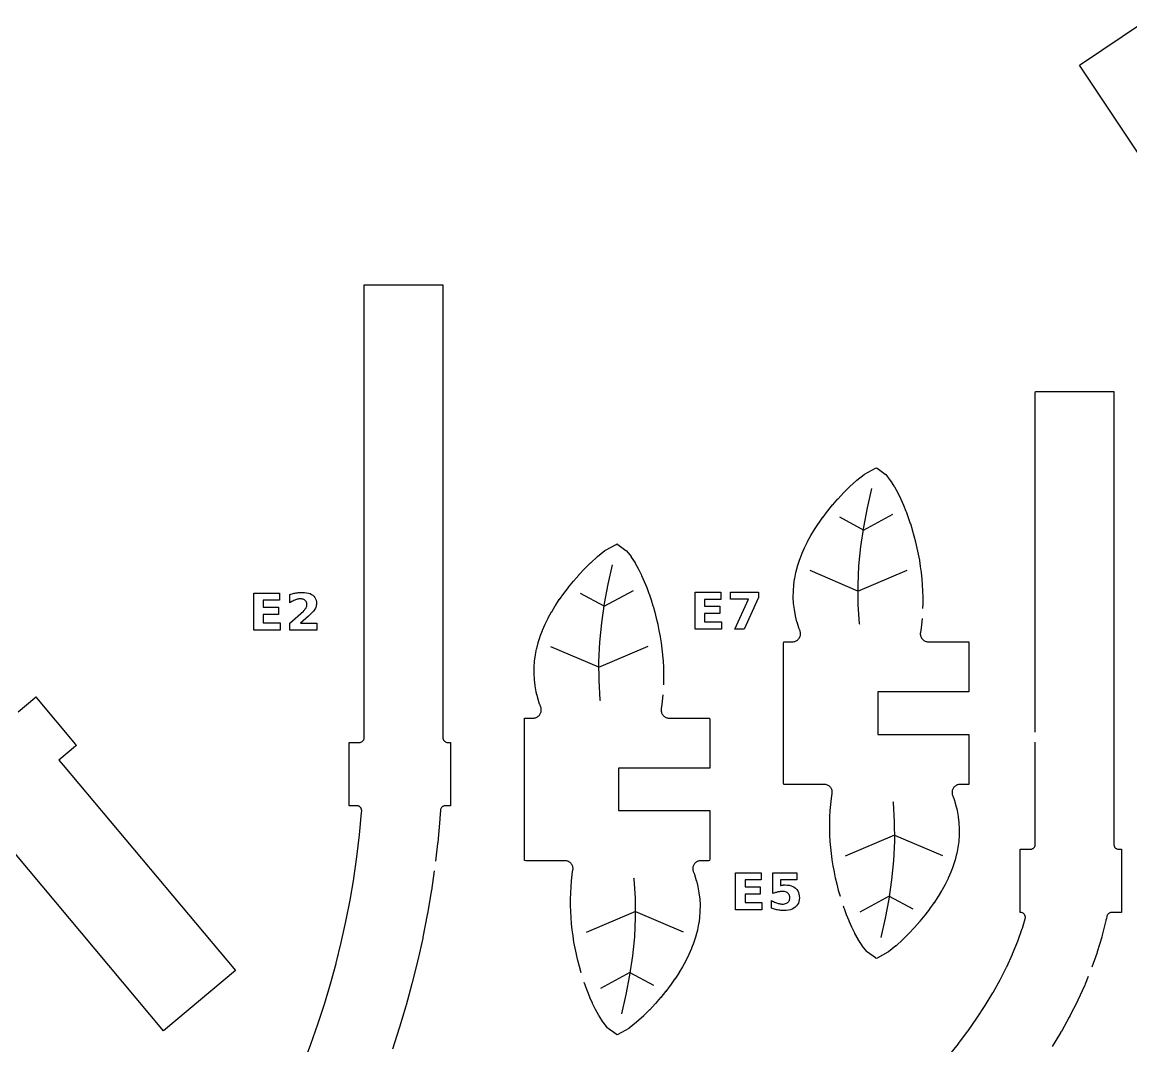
# Model space of a CAD drawing. Header units: millimetres. Extents: x 0 to 300, y 5 to 292.
# Drawn here: x 83 to 155.7, y 71.2 to 138.3 of the extents above; entities that cross this region are included whole.
import ezdxf

# ---------------------------------------------------------------- set-up
doc = ezdxf.new("R2010")
doc.units = ezdxf.units.MM
for name, color, linetype in [('CUT', 1, 'CONTINUOUS'), ('ENGRAVE', 5, 'CONTINUOUS'), ('SCORE', 7, 'CONTINUOUS')]:
    doc.layers.add(name, color=color, linetype=linetype)

msp = doc.modelspace()

# ---------------------------------------------------------------- linework, layer by layer
at = {"layer": 'CUT', "color": 1}
for points in [[(166.5778, 114.1075), (152.3611, 135.4116), (152.3205, 135.4795), (152.3841, 135.5267), (156.5298, 138.2932)], [(101.4375, 70.0174), (101.9201, 71.2974), (101.9228, 71.305), (102.3779, 72.5989), (102.3805, 72.6068), (102.8071, 73.9149), (102.8097, 73.923), (103.2071, 75.2459), (103.2095, 75.2542), (103.5769, 76.5921), (103.5791, 76.6006), (103.9157, 77.9541), (103.9177, 77.9628), (104.2226, 79.3322), (104.2244, 79.3411), (104.4967, 80.727), (104.4984, 80.736), (104.7373, 82.1388), (104.7387, 82.148), (104.9433, 83.5682), (104.9446, 83.5775), (105.114, 85.0156), (105.115, 85.025), (105.2484, 86.4816), (105.2492, 86.491), (105.2548, 86.577), (105.2554, 86.6101), (105.2529, 86.6412), (105.2475, 86.672), (105.2391, 86.7021), (105.2278, 86.7313), (105.2138, 86.7592), (105.1972, 86.7857), (105.1782, 86.8105), (105.1568, 86.8333), (105.1333, 86.8539), (105.108, 86.8722), (105.081, 86.888), (105.0526, 86.9011), (105.0231, 86.9115), (104.9928, 86.9189), (104.9618, 86.9234), (104.9288, 86.925), (104.508, 86.925), (104.4289, 86.9289), (104.425, 87.008), (104.425, 90.992), (104.4289, 91.0711), (104.508, 91.075), (105.0982, 91.075), (105.1318, 91.0767), (105.1634, 91.0813), (105.1943, 91.0891), (105.2243, 91.0998), (105.2532, 91.1135), (105.2805, 91.1298), (105.3061, 91.1488), (105.3297, 91.1703), (105.3512, 91.1939), (105.3702, 91.2195), (105.3865, 91.2468), (105.4002, 91.2757), (105.4109, 91.3057), (105.4187, 91.3366), (105.4233, 91.3682), (105.425, 91.4018), (105.425, 120.992), (105.4289, 121.0711), (105.508, 121.075), (110.492, 121.075), (110.5711, 121.0711), (110.575, 120.992), (110.575, 91.4018), (110.5767, 91.3682), (110.5813, 91.3366), (110.5891, 91.3057), (110.5998, 91.2757), (110.6135, 91.2468), (110.6298, 91.2195), (110.6488, 91.1939), (110.6703, 91.1703), (110.6939, 91.1488), (110.7195, 91.1298), (110.7468, 91.1135), (110.7757, 91.0998), (110.8057, 91.0891), (110.8366, 91.0813), (110.8682, 91.0767), (110.9018, 91.075), (110.992, 91.075), (111.0711, 91.0711), (111.075, 90.992), (111.075, 87.008), (111.0711, 86.9289), (110.992, 86.925), (110.7449, 86.925), (110.7104, 86.9233), (110.6782, 86.9184), (110.6466, 86.9103), (110.616, 86.8991), (110.5867, 86.8848), (110.559, 86.8678), (110.5331, 86.848), (110.5093, 86.8257), (110.4878, 86.8011), (110.469, 86.7745), (110.4529, 86.7462), (110.4397, 86.7164), (110.4295, 86.6854), (110.4225, 86.6536), (110.4186, 86.6193), (110.3858, 86.1178), (110.3856, 86.1147), (110.3806, 86.0519), (110.3804, 86.0488), (110.2402, 84.5183), (110.2399, 84.5152), (110.2333, 84.4528), (110.233, 84.4497), (110.0975, 83.3002)], [(149.425, 91.7486), (149.425, 113.992), (149.4289, 114.0711), (149.508, 114.075), (154.492, 114.075), (154.5711, 114.0711), (154.575, 113.992), (154.575, 84.4018), (154.5767, 84.3682), (154.5813, 84.3366), (154.5891, 84.3057), (154.5998, 84.2757), (154.6135, 84.2468), (154.6298, 84.2195), (154.6488, 84.1939), (154.6703, 84.1703), (154.6939, 84.1488), (154.7195, 84.1298), (154.7468, 84.1135), (154.7757, 84.0998), (154.8057, 84.0891), (154.8366, 84.0813), (154.8682, 84.0767), (154.9018, 84.075), (154.992, 84.075), (155.0711, 84.0711), (155.075, 83.992), (155.075, 80.008), (155.0711, 79.9289), (154.992, 79.925), (154.4307, 79.925), (154.3969, 79.9233), (154.3653, 79.9186), (154.3342, 79.9108), (154.3041, 79.9), (154.2752, 79.8863), (154.2478, 79.8698), (154.2222, 79.8507), (154.1985, 79.8292), (154.1771, 79.8054), (154.1581, 79.7797), (154.1418, 79.7522), (154.1282, 79.7233), (154.1176, 79.6931), (154.1095, 79.6602), (154.0865, 79.5422), (154.0853, 79.5362), (154.0584, 79.4148), (154.057, 79.4089), (153.8162, 78.4396), (153.8147, 78.4339), (153.783, 78.3187), (153.7814, 78.313), (153.4913, 77.3511), (153.4896, 77.3458), (153.4539, 77.237), (153.4521, 77.2317), (153.1367, 76.3409)], [(136.6473, 80.9654), (136.6445, 80.9746), (136.642, 80.9827), (136.5303, 81.3764), (136.5282, 81.3844), (136.4268, 81.7782), (136.4248, 81.7861), (136.3335, 82.18), (136.3318, 82.1879), (136.2503, 82.5817), (136.2488, 82.5897), (136.1772, 82.9835), (136.1758, 82.9915), (136.114, 83.3852), (136.1128, 83.3934), (136.0609, 83.787), (136.0599, 83.7953), (136.0179, 84.1887), (136.0171, 84.1972), (135.9851, 84.5905), (135.9846, 84.5992), (135.9628, 84.9924), (135.9624, 85.0013), (135.9511, 85.3943), (135.9509, 85.4034), (135.9502, 85.7962), (135.9503, 85.8056), (135.9605, 86.1982), (135.9609, 86.2078), (135.9822, 86.6002), (135.9829, 86.6101), (136.0157, 87.0023), (136.0167, 87.0124), (136.0614, 87.4045), (136.0627, 87.4148), (136.1075, 87.7225), (136.1126, 87.7771), (136.1123, 87.8301), (136.1066, 87.8827), (136.0956, 87.9345), (136.0795, 87.9849), (136.0584, 88.0335), (136.0324, 88.0796), (136.002, 88.123), (135.9674, 88.163), (135.9289, 88.1993), (135.8869, 88.2316), (135.8419, 88.2595), (135.7944, 88.2827), (135.7447, 88.301), (135.6934, 88.3143), (135.6411, 88.3222), (135.5863, 88.325), (133.0129, 88.325), (132.9291, 88.3291), (132.925, 88.4129), (132.925, 97.5871), (132.9291, 97.6709), (133.0129, 97.675), (133.5055, 97.675), (133.5578, 97.6775), (133.6079, 97.6848), (133.6571, 97.6969), (133.7049, 97.7137), (133.7508, 97.735), (133.7945, 97.7607), (133.8355, 97.7904), (133.8734, 97.8239), (133.908, 97.8609), (133.9388, 97.9011), (133.9656, 97.9441), (133.9881, 97.9895), (134.0062, 98.0368), (134.0196, 98.0856), (134.0282, 98.1355), (134.032, 98.186), (134.0309, 98.2366), (134.0249, 98.2869), (134.0141, 98.3364), (133.9981, 98.3863), (133.9304, 98.5665), (133.9241, 98.5849), (133.8042, 98.9702), (133.7987, 98.9897), (133.7039, 99.3742), (133.6995, 99.3945), (133.6296, 99.7784), (133.6264, 99.7994), (133.5812, 100.1829), (133.5794, 100.2043), (133.5589, 100.5876), (133.5584, 100.6092), (133.5624, 100.9925), (133.5633, 101.0138), (133.5916, 101.3974), (133.5938, 101.4182), (133.6463, 101.8023), (133.6497, 101.8224), (133.7261, 102.2071), (133.7305, 102.2262), (133.8307, 102.6118), (133.8359, 102.6298), (133.9595, 103.0163), (133.9654, 103.033), (134.1123, 103.4205), (134.1186, 103.436), (134.2883, 103.8244), (134.295, 103.8387), (134.4872, 104.2281), (134.494, 104.2411), (134.7083, 104.6314), (134.7152, 104.6433), (134.9512, 105.0345), (134.9581, 105.0454), (135.2155, 105.4372), (135.2224, 105.4473), (135.501, 105.8397), (135.5078, 105.849), (135.8075, 106.242), (135.8144, 106.2508), (136.1354, 106.6441), (136.1425, 106.6525), (136.4857, 107.046), (136.4933, 107.0544), (136.8602, 107.4476), (136.8688, 107.4566), (137.263, 107.849), (137.2739, 107.8594), (137.7024, 108.2498), (137.7188, 108.2638), (138.2029, 108.6512), (138.2179, 108.6621), (138.2338, 108.6716), (138.9529, 109.0598), (139.0054, 109.0849), (139.0551, 109.0527), (139.5867, 108.668), (139.6045, 108.6538), (139.6193, 108.6365), (139.9166, 108.2563), (139.9355, 108.2295), (140.1786, 107.8472), (140.1893, 107.829), (140.4028, 107.4416), (140.4101, 107.4275), (140.6016, 107.0376), (140.6071, 107.0258), (140.781, 106.6344), (140.7853, 106.6241), (140.9443, 106.2318), (140.9479, 106.2224), (141.0936, 105.8295), (141.0967, 105.8207), (141.2304, 105.4274), (141.2331, 105.419), (141.3555, 105.0254), (141.358, 105.0173), (141.4697, 104.6236), (141.4718, 104.6156), (141.5732, 104.2218), (141.5752, 104.2139), (141.6665, 103.82), (141.6682, 103.8121), (141.7497, 103.4183), (141.7512, 103.4103), (141.8228, 103.0165), (141.8242, 103.0085), (141.886, 102.6148), (141.8872, 102.6066), (141.9391, 102.213), (141.9401, 102.2047), (141.9821, 101.8113), (141.9829, 101.8028), (142.0149, 101.4095), (142.0154, 101.4008), (142.0372, 101.0076), (142.0376, 100.9987), (142.0489, 100.6057), (142.0491, 100.5966), (142.0498, 100.2038), (142.0497, 100.1944), (142.0407, 99.8489)], [(119.6473, 75.9654), (119.6445, 75.9746), (119.642, 75.9827), (119.5303, 76.3764), (119.5282, 76.3844), (119.4268, 76.7782), (119.4248, 76.7861), (119.3335, 77.18), (119.3318, 77.1879), (119.2503, 77.5817), (119.2488, 77.5897), (119.1772, 77.9835), (119.1758, 77.9915), (119.114, 78.3852), (119.1128, 78.3934), (119.0609, 78.787), (119.0599, 78.7953), (119.0179, 79.1887), (119.0171, 79.1972), (118.9851, 79.5905), (118.9846, 79.5992), (118.9628, 79.9924), (118.9624, 80.0013), (118.9511, 80.3943), (118.9509, 80.4034), (118.9502, 80.7962), (118.9503, 80.8056), (118.9605, 81.1982), (118.9609, 81.2078), (118.9822, 81.6002), (118.9829, 81.6101), (119.0157, 82.0023), (119.0167, 82.0124), (119.0614, 82.4045), (119.0627, 82.4148), (119.1075, 82.7225), (119.1126, 82.7771), (119.1123, 82.8301), (119.1066, 82.8827), (119.0956, 82.9345), (119.0795, 82.9849), (119.0584, 83.0335), (119.0324, 83.0796), (119.002, 83.123), (118.9674, 83.163), (118.9289, 83.1993), (118.8869, 83.2316), (118.8419, 83.2595), (118.7944, 83.2827), (118.7447, 83.301), (118.6934, 83.3143), (118.6411, 83.3222), (118.5863, 83.325), (116.0129, 83.325), (115.9291, 83.3291), (115.925, 83.4129), (115.925, 92.5871), (115.9291, 92.6709), (116.0129, 92.675), (116.5055, 92.675), (116.5578, 92.6775), (116.6079, 92.6848), (116.6571, 92.6969), (116.7049, 92.7137), (116.7508, 92.735), (116.7945, 92.7607), (116.8355, 92.7904), (116.8734, 92.8239), (116.908, 92.8609), (116.9388, 92.9011), (116.9656, 92.9441), (116.9881, 92.9895), (117.0062, 93.0368), (117.0196, 93.0856), (117.0282, 93.1355), (117.032, 93.186), (117.0309, 93.2366), (117.0249, 93.2869), (117.0141, 93.3364), (116.9981, 93.3863), (116.9304, 93.5665), (116.9241, 93.5849), (116.8042, 93.9702), (116.7987, 93.9897), (116.7039, 94.3742), (116.6995, 94.3945), (116.6296, 94.7784), (116.6264, 94.7994), (116.5812, 95.1829), (116.5794, 95.2043), (116.5589, 95.5876), (116.5584, 95.6092), (116.5624, 95.9925), (116.5633, 96.0138), (116.5916, 96.3974), (116.5938, 96.4182), (116.6463, 96.8023), (116.6497, 96.8224), (116.7261, 97.2071), (116.7305, 97.2262), (116.8307, 97.6118), (116.8359, 97.6298), (116.9595, 98.0163), (116.9654, 98.033), (117.1123, 98.4205), (117.1186, 98.436), (117.2883, 98.8244), (117.295, 98.8387), (117.4872, 99.2281), (117.494, 99.2411), (117.7083, 99.6314), (117.7152, 99.6433), (117.9512, 100.0345), (117.9581, 100.0454), (118.2155, 100.4372), (118.2224, 100.4473), (118.501, 100.8397), (118.5078, 100.849), (118.8075, 101.242), (118.8144, 101.2508), (119.1354, 101.6441), (119.1425, 101.6525), (119.4857, 102.046), (119.4933, 102.0544), (119.8602, 102.4476), (119.8688, 102.4566), (120.263, 102.849), (120.2739, 102.8594), (120.7024, 103.2498), (120.7188, 103.2638), (121.2029, 103.6512), (121.2179, 103.6621), (121.2338, 103.6716), (121.9529, 104.0598), (122.0054, 104.0849), (122.0551, 104.0527), (122.5867, 103.668), (122.6045, 103.6538), (122.6193, 103.6365), (122.9166, 103.2563), (122.9355, 103.2295), (123.1786, 102.8472), (123.1893, 102.829), (123.4028, 102.4416), (123.4101, 102.4275), (123.6016, 102.0376), (123.6071, 102.0258), (123.781, 101.6344), (123.7853, 101.6241), (123.9443, 101.2318), (123.9479, 101.2224), (124.0936, 100.8295), (124.0967, 100.8207), (124.2304, 100.4274), (124.2331, 100.419), (124.3555, 100.0254), (124.358, 100.0173), (124.4697, 99.6236), (124.4718, 99.6156), (124.5732, 99.2218), (124.5752, 99.2139), (124.6665, 98.82), (124.6682, 98.8121), (124.7497, 98.4183), (124.7512, 98.4103), (124.8228, 98.0165), (124.8242, 98.0085), (124.886, 97.6148), (124.8872, 97.6066), (124.9391, 97.213), (124.9401, 97.2047), (124.9821, 96.8113), (124.9829, 96.8028), (125.0149, 96.4095), (125.0154, 96.4008), (125.0372, 96.0076), (125.0376, 95.9987), (125.0489, 95.6057), (125.0491, 95.5966), (125.0498, 95.2038), (125.0497, 95.1944), (125.0407, 94.8489)], [(142.0013, 99.2002), (141.9843, 98.9977), (141.9833, 98.9876), (141.9386, 98.5955), (141.9373, 98.5852), (141.8925, 98.2775), (141.8874, 98.2229), (141.8877, 98.1699), (141.8934, 98.1173), (141.9044, 98.0655), (141.9205, 98.0151), (141.9416, 97.9665), (141.9676, 97.9204), (141.998, 97.877), (142.0326, 97.837), (142.0711, 97.8007), (142.1131, 97.7684), (142.1581, 97.7405), (142.2056, 97.7173), (142.2553, 97.699), (142.3066, 97.6857), (142.3589, 97.6778), (142.4137, 97.675), (144.9871, 97.675), (145.0709, 97.6709), (145.075, 97.5871), (145.075, 94.395), (139.105, 94.395), (139.105, 91.605), (145.075, 91.605), (145.075, 88.4129), (145.0709, 88.3291), (144.9871, 88.325), (144.4945, 88.325), (144.4422, 88.3225), (144.3921, 88.3152), (144.3429, 88.3031), (144.2951, 88.2863), (144.2492, 88.265), (144.2055, 88.2393), (144.1645, 88.2096), (144.1266, 88.1761), (144.092, 88.1391), (144.0612, 88.0989), (144.0344, 88.0559), (144.0119, 88.0105), (143.9938, 87.9632), (143.9804, 87.9144), (143.9718, 87.8645), (143.968, 87.814), (143.9691, 87.7634), (143.9751, 87.7131), (143.9859, 87.6636), (144.0019, 87.6137), (144.0696, 87.4335), (144.0759, 87.4151), (144.1958, 87.0298), (144.2013, 87.0103), (144.2961, 86.6258), (144.3005, 86.6055), (144.3704, 86.2216), (144.3736, 86.2006), (144.4188, 85.8171), (144.4206, 85.7957), (144.4411, 85.4124), (144.4416, 85.3908), (144.4376, 85.0075), (144.4367, 84.9862), (144.4084, 84.6026), (144.4062, 84.5818), (144.3537, 84.1977), (144.3503, 84.1776), (144.2739, 83.7929), (144.2695, 83.7738), (144.1693, 83.3882), (144.1641, 83.3702), (144.0405, 82.9837), (144.0346, 82.967), (143.8877, 82.5795), (143.8814, 82.564), (143.7117, 82.1756), (143.705, 82.1613), (143.5128, 81.7719), (143.506, 81.7589), (143.2917, 81.3686), (143.2848, 81.3567), (143.0488, 80.9655), (143.0419, 80.9546), (142.7845, 80.5628), (142.7776, 80.5527), (142.499, 80.1603), (142.4922, 80.151), (142.1925, 79.758), (142.1856, 79.7492), (141.8646, 79.3559), (141.8575, 79.3475), (141.5143, 78.954), (141.5067, 78.9456), (141.1398, 78.5524), (141.1312, 78.5434), (140.737, 78.151), (140.7261, 78.1406), (140.2976, 77.7502), (140.2812, 77.7362), (139.7971, 77.3488), (139.7821, 77.3379), (139.7662, 77.3284), (139.0471, 76.9402), (138.9946, 76.9151), (138.9449, 76.9473), (138.4133, 77.332), (138.3955, 77.3462), (138.3807, 77.3635), (138.0834, 77.7437), (138.0645, 77.7705), (137.8214, 78.1528), (137.8107, 78.171), (137.5972, 78.5584), (137.5899, 78.5725), (137.3984, 78.9624), (137.3929, 78.9742), (137.219, 79.3656), (137.2147, 79.3759), (137.0557, 79.7682), (137.0521, 79.7776), (136.9064, 80.1705), (136.9033, 80.1793), (136.8464, 80.3467)], [(82.7237, 93.0877), (83.8217, 94.009), (83.8848, 94.0569), (83.9386, 93.9988), (86.4995, 90.9469), (86.5474, 90.8838), (86.4893, 90.83), (85.4038, 89.9191), (85.677, 89.5935), (96.974, 76.1303), (92.2628, 72.1772), (80.6926, 85.966)], [(125.0013, 94.2002), (124.9843, 93.9977), (124.9833, 93.9876), (124.9386, 93.5955), (124.9373, 93.5852), (124.8925, 93.2775), (124.8874, 93.2229), (124.8877, 93.1699), (124.8934, 93.1173), (124.9044, 93.0655), (124.9205, 93.0151), (124.9416, 92.9665), (124.9676, 92.9204), (124.998, 92.877), (125.0326, 92.837), (125.0711, 92.8007), (125.1131, 92.7684), (125.1581, 92.7405), (125.2056, 92.7173), (125.2553, 92.699), (125.3066, 92.6857), (125.3589, 92.6778), (125.4137, 92.675), (127.9871, 92.675), (128.0709, 92.6709), (128.075, 92.5871), (128.075, 89.395), (122.105, 89.395), (122.105, 86.605), (128.075, 86.605), (128.075, 83.4129), (128.0709, 83.3291), (127.9871, 83.325), (127.4945, 83.325), (127.4422, 83.3225), (127.3921, 83.3152), (127.3429, 83.3031), (127.2951, 83.2863), (127.2492, 83.265), (127.2055, 83.2393), (127.1645, 83.2096), (127.1266, 83.1761), (127.092, 83.1391), (127.0612, 83.0989), (127.0344, 83.0559), (127.0119, 83.0105), (126.9938, 82.9632), (126.9804, 82.9144), (126.9718, 82.8645), (126.968, 82.814), (126.9691, 82.7634), (126.9751, 82.7131), (126.9859, 82.6636), (127.0019, 82.6137), (127.0696, 82.4335), (127.0759, 82.4151), (127.1958, 82.0298), (127.2013, 82.0103), (127.2961, 81.6258), (127.3005, 81.6055), (127.3704, 81.2216), (127.3736, 81.2006), (127.4188, 80.8171), (127.4206, 80.7957), (127.4411, 80.4124), (127.4416, 80.3908), (127.4376, 80.0075), (127.4367, 79.9862), (127.4084, 79.6026), (127.4062, 79.5818), (127.3537, 79.1977), (127.3503, 79.1776), (127.2739, 78.7929), (127.2695, 78.7738), (127.1693, 78.3882), (127.1641, 78.3702), (127.0405, 77.9837), (127.0346, 77.967), (126.8877, 77.5795), (126.8814, 77.564), (126.7117, 77.1756), (126.705, 77.1613), (126.5128, 76.7719), (126.506, 76.7589), (126.2917, 76.3686), (126.2848, 76.3567), (126.0488, 75.9655), (126.0419, 75.9546), (125.7845, 75.5628), (125.7776, 75.5527), (125.499, 75.1603), (125.4922, 75.151), (125.1925, 74.758), (125.1856, 74.7492), (124.8646, 74.3559), (124.8575, 74.3475), (124.5143, 73.954), (124.5067, 73.9456), (124.1398, 73.5524), (124.1312, 73.5434), (123.737, 73.151), (123.7261, 73.1406), (123.2976, 72.7502), (123.2812, 72.7362), (122.7971, 72.3488), (122.7821, 72.3379), (122.7662, 72.3284), (122.0471, 71.9402), (121.9946, 71.9151), (121.9449, 71.9473), (121.4133, 72.332), (121.3955, 72.3462), (121.3807, 72.3635), (121.0834, 72.7437), (121.0645, 72.7705), (120.8214, 73.1528), (120.8107, 73.171), (120.5972, 73.5584), (120.5899, 73.5725), (120.3984, 73.9624), (120.3929, 73.9742), (120.219, 74.3656), (120.2147, 74.3759), (120.0557, 74.7682), (120.0521, 74.7776), (119.9064, 75.1705), (119.9033, 75.1793), (119.8464, 75.3467)], [(143.7434, 70.5037), (144.3924, 71.3246), (144.3987, 71.3328), (145.0126, 72.1566), (145.0191, 72.1655), (145.5967, 72.9916), (145.6033, 73.0013), (146.1433, 73.8293), (146.1499, 73.8398), (146.6513, 74.6691), (146.6579, 74.6804), (147.1194, 75.5105), (147.1259, 75.5229), (147.5467, 76.3533), (147.5531, 76.3666), (147.9323, 77.1971), (147.9384, 77.2114), (148.2752, 78.0416), (148.281, 78.0569), (148.5748, 78.8867), (148.5802, 78.903), (148.7625, 79.5076), (148.7709, 79.5413), (148.7755, 79.5737), (148.7768, 79.6065), (148.7748, 79.6392), (148.7696, 79.6716), (148.761, 79.7032), (148.7494, 79.7339), (148.7347, 79.7632), (148.7171, 79.7909), (148.6969, 79.8167), (148.6741, 79.8403), (148.6491, 79.8615), (148.6221, 79.88), (148.5933, 79.8958), (148.5631, 79.9085), (148.5317, 79.9182), (148.4977, 79.925), (148.4286, 79.9353), (148.425, 80.008), (148.425, 83.992), (148.4289, 84.0711), (148.508, 84.075), (149.0982, 84.075), (149.1318, 84.0767), (149.1634, 84.0813), (149.1943, 84.0891), (149.2243, 84.0998), (149.2532, 84.1135), (149.2805, 84.1298), (149.3061, 84.1488), (149.3297, 84.1703), (149.3512, 84.1939), (149.3702, 84.2195), (149.3865, 84.2468), (149.4002, 84.2757), (149.4109, 84.3057), (149.4187, 84.3366), (149.4233, 84.3682), (149.425, 84.4018), (149.425, 91.0986)], [(110.015, 82.6555), (109.8309, 81.3774), (109.8304, 81.3744), (109.8208, 81.3133), (109.8203, 81.3103), (109.5692, 79.8358), (109.5687, 79.8328), (109.5576, 79.7726), (109.5571, 79.7696), (109.2709, 78.3131), (109.2703, 78.3102), (109.2579, 78.251), (109.2573, 78.2481), (108.937, 76.8094), (108.9364, 76.8065), (108.9227, 76.7484), (108.922, 76.7456), (108.5686, 75.3242), (108.5679, 75.3215), (108.553, 75.2646), (108.5522, 75.2618), (108.1666, 73.8576), (108.1659, 73.8549), (108.1499, 73.7994), (108.1491, 73.7967), (107.7323, 72.4092), (107.7315, 72.4066), (107.7146, 72.3525), (107.7137, 72.3499), (107.2666, 70.9789)], [(152.8978, 75.7365), (152.6876, 75.2186), (152.6857, 75.2139), (152.6446, 75.1186), (152.6425, 75.1139), (152.2138, 74.1748), (152.2117, 74.1705), (152.1691, 74.0818), (152.1669, 74.0775), (151.6951, 73.1462), (151.693, 73.1421), (151.6493, 73.06), (151.6472, 73.056), (151.1337, 72.1325), (151.1316, 72.1288), (151.0875, 72.0528), (151.0853, 72.0491), (150.5319, 71.1336)]]:
    msp.add_lwpolyline(points, dxfattribs=at)
at = {"layer": 'ENGRAVE', "color": 5}
for points in [[(99.8654, 100.8714), (99.8654, 100.3978), (98.8009, 100.3978), (98.8009, 99.9453), (99.8019, 99.9453), (99.8019, 99.4717), (98.8009, 99.4717), (98.8009, 98.9151), (99.9012, 98.9151), (99.9012, 98.4414), (98.1743, 98.4414), (98.1743, 100.8714), (99.8654, 100.8714)], [(102.3083, 98.902), (102.3083, 98.4414), (100.5423, 98.4414), (100.5423, 98.902), (101.4294, 99.6849), (101.4673, 99.7206), (101.5017, 99.756), (101.5327, 99.7911), (101.5603, 99.826), (101.5845, 99.8606), (101.6052, 99.8949), (101.6226, 99.9293), (101.6368, 99.9641), (101.6479, 99.9994), (101.6558, 100.0352), (101.6605, 100.0714), (101.6621, 100.1081), (101.6589, 100.1632), (101.6494, 100.2146), (101.6334, 100.2623), (101.6111, 100.3063), (101.5824, 100.3466), (101.5474, 100.3832), (101.507, 100.415), (101.4625, 100.441), (101.4137, 100.4613), (101.3607, 100.4757), (101.3036, 100.4844), (101.2422, 100.4873), (101.1926, 100.4856), (101.1415, 100.4804), (101.0888, 100.4717), (101.0346, 100.4595), (100.9788, 100.4438), (100.9216, 100.4247), (100.8628, 100.4021), (100.8028, 100.3761), (100.7413, 100.3467), (100.6785, 100.314), (100.6144, 100.2778), (100.5488, 100.2383), (100.5488, 100.7721), (100.6192, 100.7945), (100.6894, 100.8151), (100.7592, 100.8338), (100.8288, 100.8506), (100.8981, 100.8656), (100.9671, 100.8788), (101.0358, 100.8899), (101.104, 100.8991), (101.1718, 100.9062), (101.2391, 100.9113), (101.306, 100.9144), (101.3724, 100.9154), (101.5124, 100.91), (101.6416, 100.894), (101.76, 100.8674), (101.8676, 100.83), (101.9643, 100.782), (102.0503, 100.7233), (102.1242, 100.6551), (102.1846, 100.5785), (102.2316, 100.4934), (102.2652, 100.4), (102.2853, 100.2981), (102.292, 100.1878), (102.2892, 100.1224), (102.2806, 100.0584), (102.2664, 99.996), (102.2464, 99.935), (102.2208, 99.8755), (102.1895, 99.8176), (102.149, 99.7571), (102.096, 99.6902), (102.0304, 99.6168), (101.9522, 99.5369), (101.8615, 99.4506), (101.7582, 99.3578), (101.2389, 98.902), (102.3083, 98.902)], [(128.8061, 100.9282), (128.8061, 100.4545), (127.7417, 100.4545), (127.7417, 100.0021), (128.7426, 100.0021), (128.7426, 99.5284), (127.7417, 99.5284), (127.7417, 98.9718), (128.8419, 98.9718), (128.8419, 98.4982), (127.115, 98.4982), (127.115, 100.9282), (128.8061, 100.9282)], [(131.2734, 100.9282), (131.2734, 100.575), (130.3262, 98.4982), (129.7158, 98.4982), (130.6126, 100.4676), (129.4424, 100.4676), (129.4424, 100.9282), (131.2734, 100.9282)], [(131.4583, 82.5318), (131.4583, 82.0582), (130.3939, 82.0582), (130.3939, 81.6057), (131.3949, 81.6057), (131.3949, 81.1321), (130.3939, 81.1321), (130.3939, 80.5755), (131.4941, 80.5755), (131.4941, 80.1018), (129.7673, 80.1018), (129.7673, 82.5318), (131.4583, 82.5318)], [(133.7824, 82.5318), (133.7824, 82.0712), (132.7245, 82.0712), (132.7245, 81.6953), (132.7484, 81.7015), (132.7723, 81.7073), (132.7963, 81.7126), (132.8203, 81.7173), (132.8444, 81.7216), (132.8685, 81.7254), (132.8928, 81.7286), (132.9174, 81.7312), (132.9424, 81.7333), (132.9676, 81.7348), (132.9932, 81.7357), (133.0191, 81.7359), (133.1617, 81.7298), (133.2934, 81.7113), (133.4142, 81.6804), (133.524, 81.6372), (133.6229, 81.5817), (133.7108, 81.5138), (133.7864, 81.4349), (133.8483, 81.3462), (133.8964, 81.2479), (133.9307, 81.1398), (133.9513, 81.022), (133.9582, 80.8945), (133.9507, 80.7679), (133.9283, 80.6509), (133.8909, 80.5433), (133.8385, 80.4453), (133.7711, 80.3567), (133.6888, 80.2776), (133.5932, 80.2095), (133.486, 80.1537), (133.3672, 80.1104), (133.2367, 80.0794), (133.0947, 80.0608), (132.941, 80.0546), (132.8722, 80.0557), (132.8036, 80.0591), (132.7353, 80.0646), (132.6672, 80.0724), (132.5993, 80.0823), (132.5316, 80.0945), (132.4641, 80.109), (132.3968, 80.1257), (132.3296, 80.1448), (132.2625, 80.1661), (132.1956, 80.1898), (132.1288, 80.2158), (132.1288, 80.7089), (132.1944, 80.6725), (132.2589, 80.6393), (132.3223, 80.6092), (132.3845, 80.5823), (132.4456, 80.5586), (132.5056, 80.538), (132.5644, 80.5206), (132.6221, 80.5064), (132.6787, 80.4953), (132.7342, 80.4874), (132.7885, 80.4826), (132.8417, 80.4811), (132.9149, 80.4842), (132.9828, 80.4935), (133.0453, 80.5089), (133.1025, 80.5306), (133.1542, 80.5585), (133.2006, 80.5926), (133.2406, 80.6319), (133.2734, 80.6757), (133.2988, 80.7238), (133.317, 80.7763), (133.3279, 80.8332), (133.3316, 80.8945), (133.3279, 80.9562), (133.317, 81.0135), (133.2988, 81.0662), (133.2734, 81.1144), (133.2406, 81.1581), (133.2006, 81.1972), (133.1542, 81.231), (133.1025, 81.2587), (133.0453, 81.2802), (132.9828, 81.2956), (132.9149, 81.3048), (132.8417, 81.3079), (132.7961, 81.3069), (132.7496, 81.304), (132.7021, 81.2991), (132.6536, 81.2923), (132.6041, 81.2836), (132.5536, 81.2729), (132.502, 81.2602), (132.4491, 81.2453), (132.3949, 81.2283), (132.3395, 81.2092), (132.2828, 81.188), (132.2248, 81.1647), (132.2248, 82.5318), (133.7824, 82.5318)]]:
    msp.add_lwpolyline(points, close=True, dxfattribs=at)
at = {"layer": 'SCORE', "color": 7}
for points in [[(137.9117, 98.8), (137.9042, 98.8618), (137.8176, 100.1273), (137.8036, 101.3927), (137.863, 102.6582), (137.9924, 103.9236), (138.1836, 105.1891), (138.4249, 106.4545), (138.7016, 107.72)], [(138.1515, 105), (136.608, 105.8393)], [(138.1515, 105), (140.0754, 106.0462)], [(120.9117, 93.8), (120.9042, 93.8618), (120.8176, 95.1273), (120.8036, 96.3927), (120.863, 97.6582), (120.9924, 98.9236), (121.1836, 100.1891), (121.4249, 101.4545), (121.7016, 102.72)], [(137.8, 101), (134.6636, 102.3382)], [(137.8, 101), (141.0344, 102.38)], [(121.1515, 100), (119.608, 100.8393)], [(121.1515, 100), (123.0754, 101.0462)], [(120.8, 96), (117.6636, 97.3382)], [(120.8, 96), (124.0344, 97.38)], [(140.0883, 87.2), (140.0958, 87.1382), (140.1824, 85.8727), (140.1964, 84.6073), (140.137, 83.3418), (140.0076, 82.0764), (139.8164, 80.8109), (139.5751, 79.5455), (139.2984, 78.28)], [(140.2, 85), (136.9656, 83.62)], [(140.2, 85), (143.3364, 83.6618)], [(123.0883, 82.2), (123.0958, 82.1382), (123.1824, 80.8727), (123.1964, 79.6073), (123.137, 78.3418), (123.0076, 77.0764), (122.8164, 75.8109), (122.5751, 74.5455), (122.2984, 73.28)], [(139.8485, 81), (137.9246, 79.9538)], [(139.8485, 81), (141.392, 80.1607)], [(123.2, 80), (119.9656, 78.62)], [(123.2, 80), (126.3364, 78.6618)], [(122.8485, 76), (120.9246, 74.9538)], [(122.8485, 76), (124.392, 75.1607)]]:
    msp.add_lwpolyline(points, dxfattribs=at)

doc.saveas('drawing.dxf')
